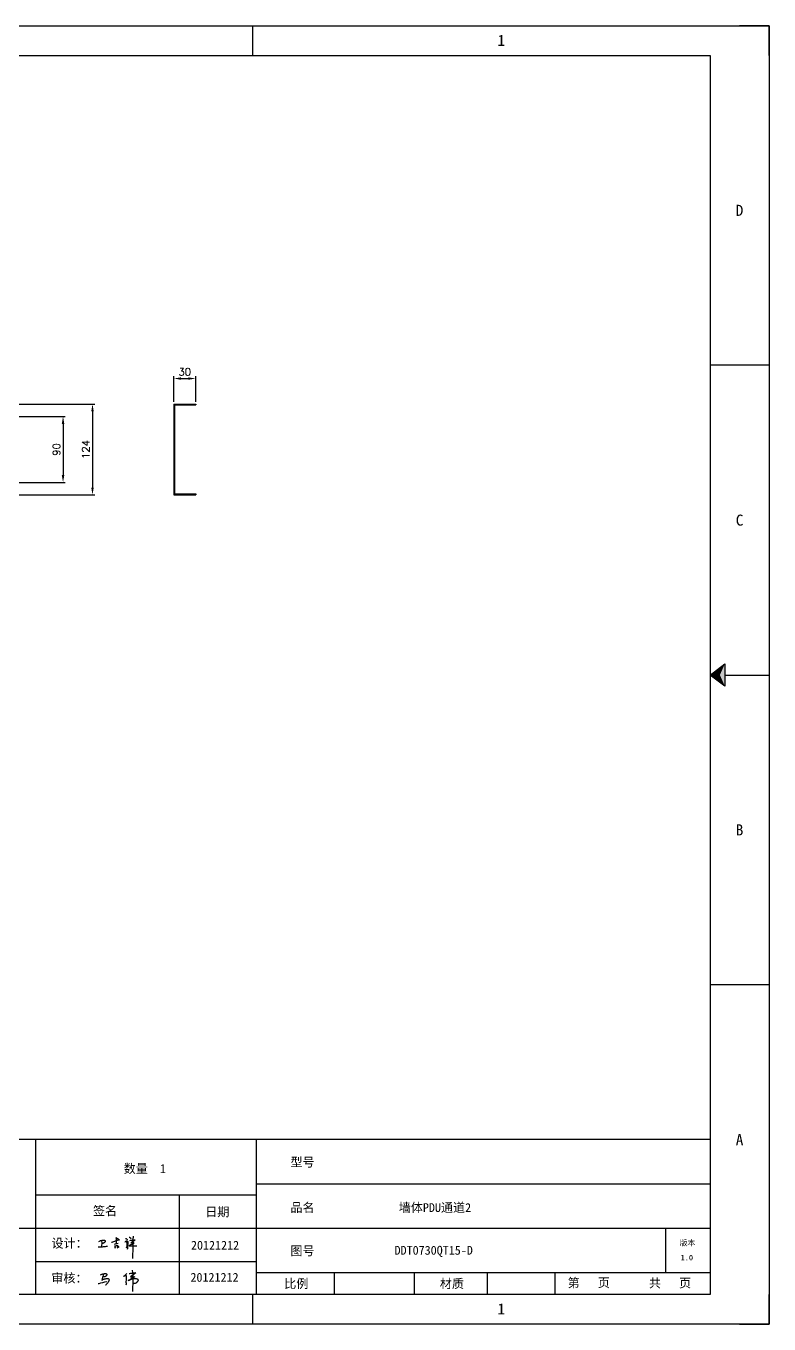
# Model space of a CAD drawing. Header units: millimetres. Extents: x 25928 to 50356, y -44172 to 20163.
# Drawn here: x 43492 to 44507, y 17646 to 19419 of the extents above; entities that cross this region are included whole.
import ezdxf
from ezdxf.enums import TextEntityAlignment as Align

# ---------------------------------------------------------------- set-up
doc = ezdxf.new("R2010")
doc.units = ezdxf.units.MM
doc.linetypes.add('DOT', pattern=[0.25, 0, -0.25])
doc.layers.add('dim', color=2, linetype='Continuous', lineweight=9)
doc.layers.add('print', color=30, linetype='Continuous')
doc.styles.add('Dartop', font='')
doc.styles.add('hzHT', font='simhei.ttf')
doc.styles.get("Standard").update_dxf_attribs({"font": 'txt', "bigfont": 'gbcbig.shx'})
doc.styles.get('Dartop').set_extended_font_data('FangSong_GB2312')
doc.dimstyles.new('2-small', dxfattribs={"dimtxt": 10, "dimasz": 10, "dimexe": 3, "dimexo": 3, "dimgap": 4, "dimtad": 1, "dimtxsty": 'Standard', "dimcen": 5, "dimadec": 0, "dimazin": 0, "dimtfac": 1, "dimtmove": 0, "dimatfit": 3, "dimfxl": 0, "dimarcsym": 0})

# ---------------------------------------------------------------- blocks, each defined once
blk = doc.blocks.new('*U4')
at = {"color": 254, "linetype": 'Continuous', "extrusion": (0, 0, -1)}
for points in [[(-33.167, 11), (-33, 11), (-33.25, 11.188)], [(-33.167, 11), (-33.25, 11.188), (-33.25, 10.812)], [(-33.167, 11), (-33.25, 10.812), (-33, 11)]]:
    blk.add_solid(points, dxfattribs=at)
blk = doc.blocks.new('h')
for p, q in [((20773.3, -2331.8), (20775.3, -2338.7)), ((20789.1, -2340.9), (20773.5, -2331.9)), ((20775.3, -2338.7), (20775.6, -2351.2)), ((20845.7, -2343.5), (20848.4, -2353)), ((20768.1, -2360.9), (20773, -2359.1)), ((20769.5, -2366.9), (20769.8, -2370.6)), ((20769.8, -2370.6), (20770.9, -2378)), ((20770.9, -2378), (20771.5, -2370.6)), ((20772.4, -2369.3), (20774.9, -2367.8)), ((20773, -2359.1), (20784.1, -2355.2)), ((20775.6, -2351.2), (20775.5, -2357.3)), ((20782.2, -2369.2), (20780, -2377.1)), ((20780, -2377.1), (20788.3, -2371.3)), ((20780.1, -2366.4), (20780.8, -2366.4)), ((20781.9, -2367.4), (20782.2, -2369.2)), ((20848.9, -2370.3), (20847.9, -2424)), ((20848.4, -2353), (20848.9, -2370.3))]:
    blk.add_line(p, q)
for points in [[(20699.1, -2348.2, -0.029745), (20704.6, -2345.4, -0.046842), (20708.4, -2344.2, -0.00919), (20714.3, -2343, -0.018517), (20717.2, -2342.5, -0.037841), (20720.3, -2342.4, -0.039541), (20723.2, -2342.8, -0.149785), (20726, -2344.3, -0.204935), (20726.9, -2346.6, -0.074872), (20726.5, -2348.3, -0.061615), (20725.6, -2350.3, -0.034204), (20723.8, -2352.6, -0.045776), (20722.3, -2354.1, -0.054985), (20720.4, -2355.3, -0.036348), (20717.3, -2356.5, -0.067752), (20715.7, -2356.8, -0.043553), (20713.2, -2356.7)], [(20755, -2351.9, -0.024077), (20759.9, -2350.1, -0.013147), (20768.7, -2346.5, -0.00522), (20775.4, -2344.1, -0.018517), (20777.3, -2343.4, -0.008274), (20786.3, -2341, -0.039541), (20788.3, -2340.8, -0.079216), (20789.4, -2341, -0.204935)], [(20816.8, -2335, -0.053561), (20819.6, -2336.1, -0.075272), (20821.3, -2337.3, -0.005295), (20822.5, -2338.5, -0.009337), (20823.1, -2339.1, -0.026146), (20823.7, -2339.8, -0.016644), (20824.5, -2340.9)], [(20832.1, -2329.2, -0.053561), (20834.9, -2330.3, -0.075272), (20836.7, -2331.5, -0.005295), (20837.8, -2332.6, -0.009337), (20838.5, -2333.3, -0.026146), (20839, -2334, -0.016644), (20839.8, -2335.1)], [(20836, -2343.7, -0.02797), (20842.1, -2342.6, -0.048868), (20845.6, -2342.2, -0.00919), (20851.1, -2341.4, -0.018517), (20853.9, -2341.1, -0.037841), (20856.7, -2341.2, -0.039541), (20859.4, -2341.6, -0.018282), (20840.6, -2354.7, -0.000937)], [(20847.6, -2340.2, 0.021784), (20849.6, -2335.9, 0.028296), (20850.8, -2332.4, 0.008136), (20851.9, -2328.2, 0.028913), (20852.2, -2327, 0.08193), (20852.1, -2325.9, 0.075058), (20851.7, -2324.7, 0.275043)], [(20696.6, -2372.4, 0.002073), (20710.6, -2371.9, 0.016137), (20719.6, -2371.3, 0.008314), (20736.9, -2369.3)], [(20813.5, -2350.1, 0.007348), (20815.9, -2348.7, 0.008421), (20818, -2347.3, 0.009459), (20819.7, -2346.2, -0.016325), (20820.7, -2345.5, -0.173771), (20821.8, -2345.3, -0.085159), (20823.9, -2346, -0.125883), (20826, -2347.9, -0.160659), (20826.6, -2350.1, -0.010447), (20826.5, -2352.3, -0.008247), (20826.2, -2355.1, -0.002698), (20825.3, -2374, 0.001562), (20823.9, -2383.7, 0.016137)]]:
    blk.add_lwpolyline(points, format="xyb")
for points in [[(20711.3, -2343.5), (20711.3, -2343.5), (20711.5, -2355.8), (20710.7, -2368), (20710.6, -2371.9)], [(20821.5, -2350.6), (20822.4, -2359.2), (20822.2, -2364.9), (20821.7, -2369), (20821.3, -2376.3), (20823.6, -2368.5), (20827.2, -2366.3), (20829.5, -2366.3)], [(20840.6, -2354.7), (20850, -2354.7), (20855, -2354.3), (20845.9, -2361.1), (20840.5, -2364), (20833, -2367.5), (20863.2, -2367.4), (20865.9, -2367.3)]]:
    blk.add_lwpolyline(points)
for centre, radius, start, end in [((20773.7, -2371.2), 2.3, 121.9907, 163.6016), ((20787.5, -2406), 40.3, 100.6183, 108.2482), ((20780.8, -2367.6), 1.15, 9.4675, 90)]:
    blk.add_arc(centre, radius, start, end)
blk = doc.blocks.new('*D46')
at = {"layer": 'Defpoints', "color": 0}
for p in [(43473.8, 18885.7), (43473.8, 18795.7), (43542.8, 18795.7)]:
    blk.add_point(p, dxfattribs=at)
at = {"layer": 'dim', "color": 0, "lineweight": -2}
for p, q in [((43476.8, 18885.7), (43545.8, 18885.7)), ((43542.8, 18875.7), (43542.8, 18805.7)), ((43476.8, 18795.7), (43545.8, 18795.7))]:
    blk.add_line(p, q, dxfattribs=at)
at = {"layer": 'dim', "color": 0}
for points in [[(43541.1, 18875.7), (43544.5, 18875.7), (43542.8, 18885.7)], [(43541.1, 18805.7), (43544.5, 18805.7), (43542.8, 18795.7)]]:
    blk.add_solid(points, dxfattribs=at)
at = {"layer": 'dim', "color": 0, "insert": (43533.8, 18840.7), "char_height": 10, "attachment_point": 5, "rotation": 90}
blk.add_mtext('90', dxfattribs=at)
blk = doc.blocks.new('*D48')
at = {"layer": 'Defpoints', "color": 0}
for p in [(43437.8, 18902.7), (43437.8, 18778.7), (43583, 18778.7)]:
    blk.add_point(p, dxfattribs=at)
at = {"layer": 'dim', "color": 0, "lineweight": -2}
for p, q in [((43440.8, 18902.7), (43586, 18902.7)), ((43583, 18892.7), (43583, 18788.7)), ((43440.8, 18778.7), (43586, 18778.7))]:
    blk.add_line(p, q, dxfattribs=at)
at = {"layer": 'dim', "color": 0}
for points in [[(43581.3, 18892.7), (43584.7, 18892.7), (43583, 18902.7)], [(43581.3, 18788.7), (43584.7, 18788.7), (43583, 18778.7)]]:
    blk.add_solid(points, dxfattribs=at)
at = {"layer": 'dim', "color": 0, "insert": (43574, 18840.7), "char_height": 10, "attachment_point": 5, "rotation": 90}
blk.add_mtext('124', dxfattribs=at)
blk = doc.blocks.new('*D49')
at = {"layer": 'Defpoints', "color": 0}
for p in [(43724, 18937.6), (43694, 18902.7), (43724, 18902.7)]:
    blk.add_point(p, dxfattribs=at)
at = {"layer": 'dim', "color": 0, "lineweight": -2}
for p, q in [((43694, 18905.7), (43694, 18940.6)), ((43704, 18937.6), (43714, 18937.6)), ((43724, 18905.7), (43724, 18940.6))]:
    blk.add_line(p, q, dxfattribs=at)
at = {"layer": 'dim', "color": 0}
for points in [[(43704, 18939.2), (43704, 18935.9), (43694, 18937.6)], [(43714, 18939.2), (43714, 18935.9), (43724, 18937.6)]]:
    blk.add_solid(points, dxfattribs=at)
at = {"layer": 'dim', "color": 0, "insert": (43709, 18946.6), "char_height": 10, "attachment_point": 5}
blk.add_mtext('30', dxfattribs=at)

msp = doc.modelspace()

# ---------------------------------------------------------------- linework, layer by layer
at = {"color": 0, "linetype": 'DOT'}
for p, q in [((41947.688, 19419.062), (44466.86, 19419.062)), ((44507.148, 19378.774), (44507.148, 17686.676)), ((44466.86, 17646.388), (41947.688, 17646.388))]:
    msp.add_line(p, q, dxfattribs=at)
at = {"color": 0}
for p, q in [((43802.107, 19378.774), (43802.107, 19419.062)), ((44507.148, 19419.062), (44466.86, 19419.062)), ((44507.148, 19378.774), (44507.148, 19419.062)), ((42028.264, 19378.774), (44426.572, 19378.774)), ((44426.572, 19378.774), (44426.572, 17686.676)), ((44507.148, 18955.75), (44426.572, 18955.75)), ((44446.716, 18532.725), (44507.148, 18532.725)), ((44507.148, 18109.701), (44426.572, 18109.701)), ((44426.572, 17898.188), (43202.822, 17898.188)), ((43504.983, 17898.188), (43504.983, 17686.676)), ((43807.143, 17686.676), (43807.143, 17898.188)), ((43807.143, 17837.756), (44426.572, 17837.756)), ((43504.983, 17822.648), (43807.143, 17822.648)), ((43701.387, 17822.648), (43701.387, 17686.676)), ((43202.822, 17777.324), (43504.983, 17777.324)), ((43504.983, 17777.324), (44426.572, 17777.324)), ((44366.14, 17716.892), (44366.14, 17777.324)), ((43504.983, 17732), (43807.143, 17732)), ((43807.143, 17716.892), (44426.572, 17716.892)), ((43913.451, 17686.676), (43913.451, 17716.892)), ((44023.008, 17686.676), (44023.008, 17716.892)), ((44122.605, 17686.676), (44122.605, 17716.892)), ((44215.06, 17686.676), (44215.06, 17716.892)), ((44426.572, 17686.676), (42028.264, 17686.676)), ((43802.107, 17646.388), (43802.107, 17686.676)), ((44507.148, 17646.388), (44507.148, 17686.676)), ((44466.86, 17646.388), (44507.148, 17646.388))]:
    msp.add_line(p, q, dxfattribs=at)
for p, q in [((43693.987, 18902.706), (43693.987, 18778.706)), ((43693.987, 18902.706), (43723.987, 18902.706)), ((43695.187, 18901.506), (43695.187, 18779.906)), ((43695.187, 18901.506), (43723.987, 18901.506)), ((43723.987, 18902.706), (43723.987, 18901.506)), ((43693.987, 18885.706), (43695.187, 18885.706)), ((43693.987, 18795.706), (43695.187, 18795.706)), ((43693.987, 18778.706), (43723.987, 18778.706)), ((43695.187, 18779.906), (43723.987, 18779.906)), ((43723.987, 18779.906), (43723.987, 18778.706)), ((43634.87, 17710.886), (43638.645, 17710.886)), ((43640.658, 17711.069), (43636.884, 17708.484)), ((43637.02, 17719.846), (43637.887, 17712.605)), ((43637.887, 17712.605), (43638.028, 17707.258)), ((43638.645, 17710.886), (43640.658, 17711.069)), ((43634.748, 17707.342), (43631.779, 17705.735)), ((43636.884, 17708.484), (43634.748, 17707.342)), ((43638.028, 17707.258), (43637.708, 17690.619))]:
    msp.add_line(p, q)
msp.add_lwpolyline([(44426.572, 18532.725), (44446.716, 18547.833), (44446.716, 18517.617), (44426.572, 18532.725)], close=True, dxfattribs=at)
for points in [[(43594.045, 17713.499, -0.02974503), (43595.773, 17714.364, -0.04684215), (43596.942, 17714.74, -0.00919025), (43598.767, 17715.109, -0.01851715), (43599.682, 17715.242, -0.03784064), (43600.626, 17715.271, -0.03954126), (43601.523, 17715.16, -0.14978519), (43602.4, 17714.681, -0.20493524), (43602.668, 17713.988, -0.07487171), (43602.566, 17713.441, -0.06161465), (43602.268, 17712.834, -0.0342039), (43601.728, 17712.121, -0.04577587), (43601.244, 17711.659, -0.05498501), (43600.659, 17711.291, -0.03634791), (43599.69, 17710.906, -0.06775206), (43599.204, 17710.822, -0.04355337), (43598.441, 17710.862)], [(43633.017, 17715.34, -0.02797026), (43635.458, 17715.791, -0.04886788), (43636.872, 17715.942, -0.00919025), (43639.097, 17716.272, -0.01851715), (43640.209, 17716.374, -0.03784064), (43641.35, 17716.35, -0.03954126), (43642.425, 17716.159, -0.01828189), (43634.87, 17710.886, -0.0009369)], [(43631.779, 17705.735, -0.02974503), (43634.473, 17707.085, -0.04684215), (43636.298, 17707.672, -0.00919025), (43639.145, 17708.248, -0.01851715), (43640.572, 17708.454, -0.03784064), (43642.044, 17708.5, -0.03954126), (43643.444, 17708.327, -0.14978519), (43644.811, 17707.58, -0.20493524), (43645.23, 17706.498, -0.07487171), (43645.071, 17705.645, -0.06161465), (43644.606, 17704.699, -0.0342039), (43643.763, 17703.587, -0.04577587), (43643.008, 17702.865, -0.05498501), (43642.096, 17702.292, -0.03634791), (43640.584, 17701.69, -0.06775206), (43639.826, 17701.56, -0.04355337), (43638.636, 17701.621)]]:
    msp.add_lwpolyline(points, format="xyb")
msp.add_lwpolyline([(43597.853, 17714.933), (43597.853, 17714.933), (43597.276, 17711.393), (43596.325, 17708.065), (43595.703, 17706.022)])
for centre, radius, start, end in [((43610.89, 17737.464), 29.831, 299.265464, 300.9495), ((43678.471, 17487.416), 230.333, 102.46592, 103.2053), ((43521.507, 17822.756), 152.514, 313.366132, 315.296084), ((43628.774, 17711.344), 0.975, 52.375745, 91.291159), ((42770.982, 17739.012), 858.927, 357.565664, 358.057278), ((43628.439, 17711.496), 1.118, 357.196828, 33.705179), ((43603.284, 17713.143), 26.332, 352.912546, 354.802684), ((43613.162, 17712.244), 16.413, 354.802684, 357.196828), ((43589.626, 17707.878), 6.385, 281.076982, 291.212632), ((43449.225, 18277.781), 593.276, 283.91895, 284.971512), ((43605.461, 17689.133), 19.504, 113.202449, 120.017497), ((43600.883, 17699.813), 7.885, 102.47486, 113.202449), ((43612.309, 17648.168), 60.779, 100.36867, 102.47486), ((43599.613, 17704.888), 5.03, 283.816254, 294.030509), ((43604.066, 17693.22), 14.979, 96.125337, 100.36867), ((43600.687, 17702.4), 2.32, 294.836428, 309.901134), ((43569.757, 17730.935), 44.385, 316.919563, 320.58866), ((43603.268, 17700.657), 7.499, 87.457037, 96.125337), ((43603.295, 17701.286), 6.87, 78.399567, 87.457037), ((43594.908, 17709.375), 11.285, 324.094808, 331.378357), ((43604.266, 17706.012), 2.045, 44.324655, 78.399567), ((43603.666, 17704.946), 1.508, 319.573073, 337.48549), ((43599.514, 17708.265), 6.777, 324.910666, 333.348429), ((43602.81, 17707.034), 3.301, 326.76781, 340.871018), ((43604.917, 17706.648), 1.134, 357.998393, 44.324655), ((43603.809, 17706.687), 2.243, 340.871018, 357.998393), ((44110.473, 17629.821), 486.8, 171.410173, 171.768083)]:
    msp.add_arc(centre, radius, start, end)
at = {"layer": 'print'}
msp.add_lwpolyline([(41947.688, 19419.062), (44507.148, 19419.062), (44507.148, 17646.388), (41947.688, 17646.388)], close=True, dxfattribs=at)

# ---------------------------------------------------------------- block references
at = {"color": 0, "linetype": 'Continuous', "xscale": 80.57610619627711, "yscale": 80.57610619687368, "zscale": 80.57610619687446}
msp.add_blockref('*U4', (41767.56, 17646.388), dxfattribs=at)
at = {"color": 0, "xscale": 0.3098964079397265, "yscale": 0.3098964079412326, "zscale": 0.3098964079411201}
msp.add_blockref('h', (37177.163, 18486.923), dxfattribs=at)

# ---------------------------------------------------------------- texts
at = {"color": 0}
for s, height, style, p in [('1', 15.108, 'Dartop', (44141.37, 19399.397)), ('D', 15.108, 'Dartop', (44466.86, 19167.262)), ('C', 15.108, 'Dartop', (44466.86, 18744.237)), ('B', 15.108, 'Dartop', (44466.86, 18321.213)), ('A', 15.108, 'Dartop', (44466.86, 17898.188)), ('型号', 12.0864, 'hzHT', (43869.85, 17867.444)), ('数量  1', 12.0864, 'hzHT', (43654.438, 17858.569)), ('签名', 12.0864, 'hzHT', (43600.145, 17800.97)), ('日期', 12.0864, 'hzHT', (43753.508, 17799.482)), ('品名', 12.0864, 'hzHT', (43869.85, 17805.398)), ('墙体PDU通道2', 12.0864, 'hzHT', (44050.773, 17805.398)), ('20121212', 12.0864, 'hzHT', (43750.406, 17754.044)), ('图号', 12.0864, 'hzHT', (43869.85, 17746.321)), ('DDT0730QT15-D', 12.08642, 'hzHT', (44049.083, 17747.11)), ('版本', 7.554, 'hzHT', (44395.774, 17757.27)), ('1.0', 7.554, 'Dartop', (44394.865, 17737.081)), ('20121212', 12.0864, 'hzHT', (43749.686, 17710.188)), ('比例', 12.0864, 'hzHT', (43861.423, 17701.469)), ('材质', 12.0864, 'hzHT', (44073.922, 17701.469)), ('第   页', 12.0864, 'hzHT', (44260.89, 17702.723)), ('共   页', 12.0864, 'hzHT', (44371.914, 17702.283)), ('1', 15.108, 'Dartop', (44141.37, 17667.011))]:
    msp.add_text(s, height=height, dxfattribs=dict(at, style=style)).set_placement(p, align=Align.MIDDLE_CENTER)
at = {"color": 0, "style": 'hzHT'}
for s, p in [('设计：', (43526.928, 17750.614)), ('审核：', (43526.748, 17703.019))]:
    msp.add_text(s, height=12.0864, dxfattribs=at).set_placement(p)

# ---------------------------------------------------------------- dimensions: what is measured, and where the dimension line sits
at = {"layer": 'dim'}
dim = msp.add_linear_dim(base=(43723.987, 18937.555), p1=(43693.987, 18902.706), p2=(43723.987, 18902.706), dimstyle='2-small', override={"dimpost": '\\X'}, dxfattribs=at)
dim.commit()
dim.dimension.update_dxf_attribs({"geometry": '*D49', "text_midpoint": (43708.987, 18946.555)})
for base, p1, p2, picture, middle in [((43583.008, 18778.706), (43437.827, 18902.706), (43437.827, 18778.706), '*D48', (43574.008, 18840.706)), ((43542.787, 18795.706), (43473.827, 18885.706), (43473.827, 18795.706), '*D46', (43533.787, 18840.706))]:
    dim = msp.add_linear_dim(base=base, p1=p1, p2=p2, angle=90, dimstyle='2-small', override={"dimpost": '\\X'}, dxfattribs=at)
    dim.commit()
    dim.dimension.update_dxf_attribs({"geometry": picture, "text_midpoint": middle})

doc.saveas('drawing.dxf')
